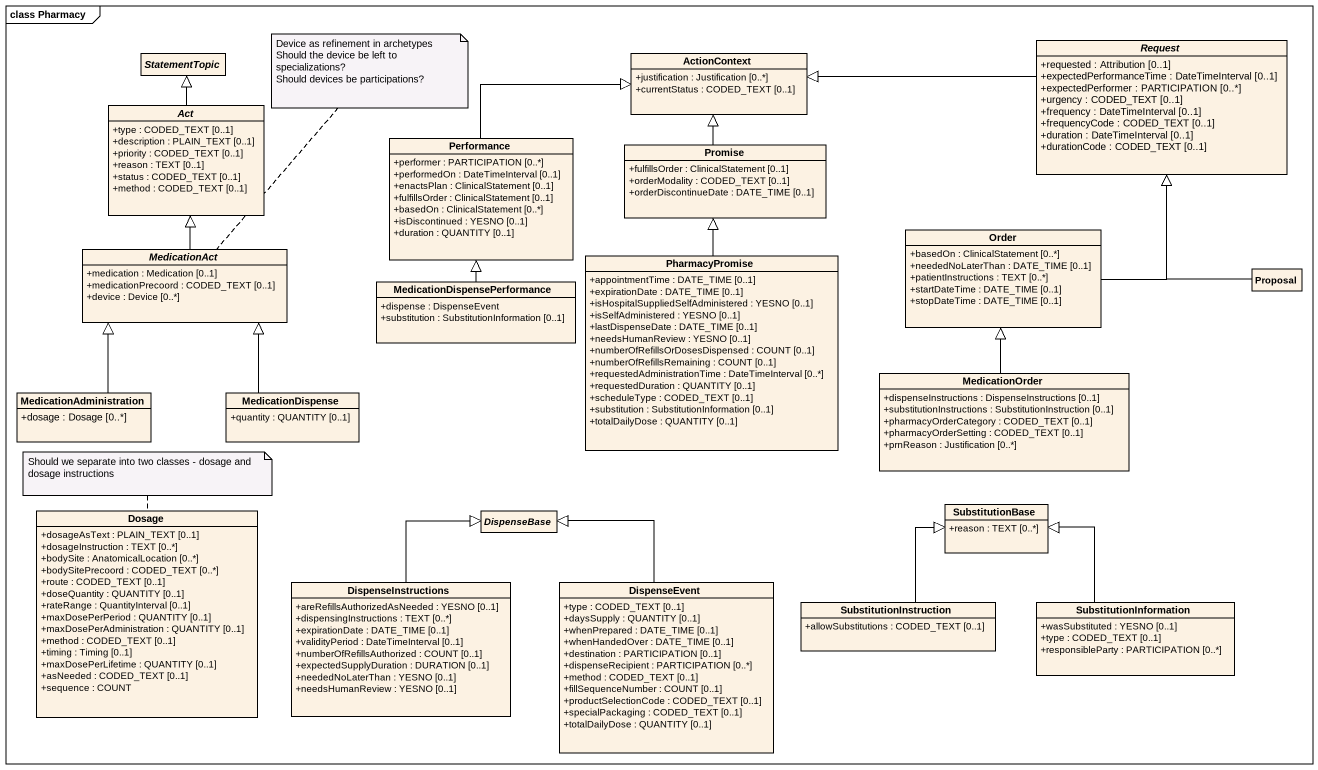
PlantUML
@startuml
mainframe class Pharmacy
hide circle
hide empty members
skinparam classAttributeIconSize 0
abstract class StatementTopic
class ActionContext {
  +justification : Justification [0..*]
  +currentStatus : CODED_TEXT [0..1]
}
abstract class Request {
  +requested : Attribution [0..1]
  +expectedPerformanceTime : DateTimeInterval [0..1]
  +expectedPerformer : PARTICIPATION [0..*]
  +urgency : CODED_TEXT [0..1]
  +frequency : DateTimeInterval [0..1]
  +frequencyCode : CODED_TEXT [0..1]
  +duration : DateTimeInterval [0..1]
  +durationCode : CODED_TEXT [0..1]
}
abstract class Act {
  +type : CODED_TEXT [0..1]
  +description : PLAIN_TEXT [0..1]
  +priority : CODED_TEXT [0..1]
  +reason : TEXT [0..1]
  +status : CODED_TEXT [0..1]
  +method : CODED_TEXT [0..1]
}
class Performance {
  +performer : PARTICIPATION [0..*]
  +performedOn : DateTimeInterval [0..1]
  +enactsPlan : ClinicalStatement [0..1]
  +fulfillsOrder : ClinicalStatement [0..1]
  +basedOn : ClinicalStatement [0..*]
  +isDiscontinued : YESNO [0..1]
  +duration : QUANTITY [0..1]
}
class Promise {
  +fulfillsOrder : ClinicalStatement [0..1]
  +orderModality : CODED_TEXT [0..1]
  +orderDiscontinueDate : DATE_TIME [0..1]
}
class Order {
  +basedOn : ClinicalStatement [0..*]
  +neededNoLaterThan : DATE_TIME [0..1]
  +patientInstructions : TEXT [0..*]
  +startDateTime : DATE_TIME [0..1]
  +stopDateTime : DATE_TIME [0..1]
}
abstract class MedicationAct {
  +medication : Medication [0..1]
  +medicationPrecoord : CODED_TEXT [0..1]
  +device : Device [0..*]
}
class "MedicationDispensePerformance" as MedicationDispensePerformanc {
  +dispense : DispenseEvent
  +substitution : SubstitutionInformation [0..1]
}
class PharmacyPromise {
  +appointmentTime : DATE_TIME [0..1]
  +expirationDate : DATE_TIME [0..1]
  +isHospitalSuppliedSelfAdministered : YESNO [0..1]
  +isSelfAdministered : YESNO [0..1]
  +lastDispenseDate : DATE_TIME [0..1]
  +needsHumanReview : YESNO [0..1]
  +numberOfRefillsOrDosesDispensed : COUNT [0..1]
  +numberOfRefillsRemaining : COUNT [0..1]
  +requestedAdministrationTime : DateTimeInterval [0..*]
  +requestedDuration : QUANTITY [0..1]
  +scheduleType : CODED_TEXT [0..1]
  +substitution : SubstitutionInformation [0..1]
  +totalDailyDose : QUANTITY [0..1]
}
class Proposal
class MedicationAdministration {
  +dosage : Dosage [0..*]
}
class MedicationDispense {
  +quantity : QUANTITY [0..1]
}
class MedicationOrder {
  +dispenseInstructions : DispenseInstructions [0..1]
  +substitutionInstructions : SubstitutionInstruction [0..1]
  +pharmacyOrderCategory : CODED_TEXT [0..1]
  +pharmacyOrderSetting : CODED_TEXT [0..1]
  +prnReason : Justification [0..*]
}
class Dosage {
  +dosageAsText : PLAIN_TEXT [0..1]
  +dosageInstruction : TEXT [0..*]
  +bodySite : AnatomicalLocation [0..*]
  +bodySitePrecoord : CODED_TEXT [0..*]
  +route : CODED_TEXT [0..1]
  +doseQuantity : QUANTITY [0..1]
  +rateRange : QuantityInterval [0..1]
  +maxDosePerPeriod : QUANTITY [0..1]
  +maxDosePerAdministration : QUANTITY [0..1]
  +method : CODED_TEXT [0..1]
  +timing : Timing [0..1]
  +maxDosePerLifetime : QUANTITY [0..1]
  +asNeeded : CODED_TEXT [0..1]
  +sequence : COUNT
}
abstract class DispenseBase
class SubstitutionBase {
  +reason : TEXT [0..*]
}
class DispenseInstructions {
  +areRefillsAuthorizedAsNeeded : YESNO [0..1]
  +dispensingInstructions : TEXT [0..*]
  +expirationDate : DATE_TIME [0..1]
  +validityPeriod : DateTimeInterval [0..1]
  +numberOfRefillsAuthorized : COUNT [0..1]
  +expectedSupplyDuration : DURATION [0..1]
  +neededNoLaterThan : YESNO [0..1]
  +needsHumanReview : YESNO [0..1]
}
class DispenseEvent {
  +type : CODED_TEXT [0..1]
  +daysSupply : QUANTITY [0..1]
  +whenPrepared : DATE_TIME [0..1]
  +whenHandedOver : DATE_TIME [0..1]
  +destination : PARTICIPATION [0..1]
  +dispenseRecipient : PARTICIPATION [0..*]
  +method : CODED_TEXT [0..1]
  +fillSequenceNumber : COUNT [0..1]
  +productSelectionCode : CODED_TEXT [0..1]
  +specialPackaging : CODED_TEXT [0..1]
  +totalDailyDose : QUANTITY [0..1]
}
class SubstitutionInstruction {
  +allowSubstitutions : CODED_TEXT [0..1]
}
class SubstitutionInformation {
  +wasSubstituted : YESNO [0..1]
  +type : CODED_TEXT [0..1]
  +responsibleParty : PARTICIPATION [0..*]
}
Request -left-|> ActionContext
Act -up-|> StatementTopic
Performance -right-|> ActionContext
Promise -up-|> ActionContext
Order -up-|> Request
MedicationAct -up-|> Act
MedicationDispensePerformanc -up-|> Performance
PharmacyPromise -up-|> Promise
Proposal -up-|> Request
MedicationAdministration -up-|> MedicationAct
MedicationDispense -up-|> MedicationAct
MedicationOrder -up-|> Order
DispenseInstructions -up-|> DispenseBase
DispenseEvent -up-|> DispenseBase
SubstitutionInstruction -up-|> SubstitutionBase
SubstitutionInformation -up-|> SubstitutionBase
note top of MedicationAct
  Device as refinement in archetypes
  Should the device be left to specializations?
  Should devices be participations?
end note
note top of Dosage : Should we separate into two classes - dosage and dosage instructions
@enduml
